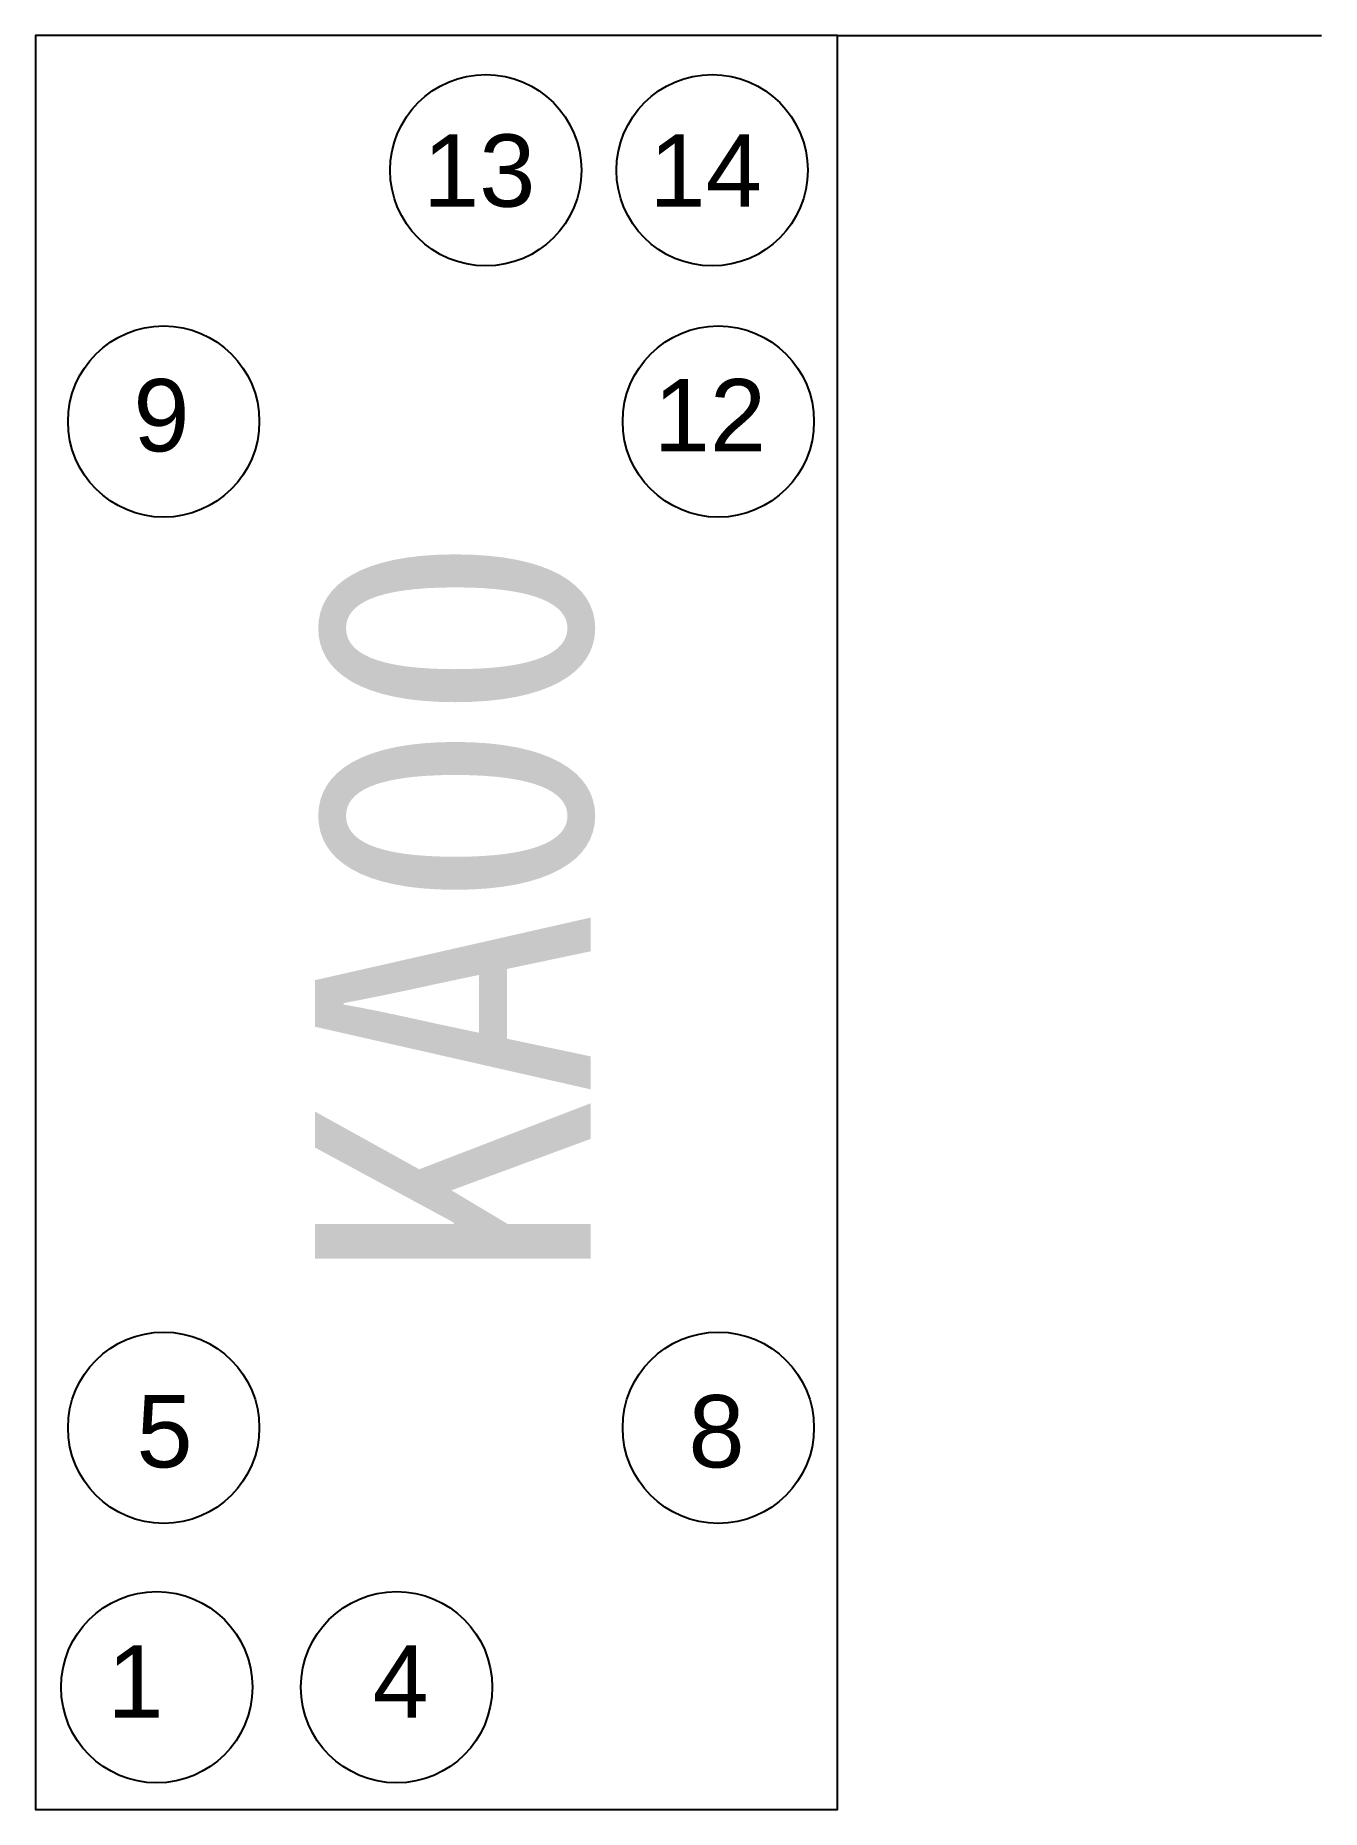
# Model space of a CAD drawing. Header units: millimetres. Extents: x -159 to 71007, y -220 to 29306.
# Drawn here: x 7726.4 to 7885.8, y 73.2 to 293.2 of the extents above.
import ezdxf

# ---------------------------------------------------------------- set-up
doc = ezdxf.new("R2010")
doc.units = ezdxf.units.MM
doc.styles.get("Standard").update_dxf_attribs({"font": 'arial.ttf'})

msp = doc.modelspace()

# ---------------------------------------------------------------- linework, layer by layer
msp.add_line((7825.85, 293.16), (7885.85, 293.16))
msp.add_lwpolyline([(7825.85, 293.16), (7726.4, 293.16), (7726.4, 73.16), (7825.85, 73.16)], close=True)
for centre in [(7782.23, 276.45), (7810.29, 276.45), (7742.29, 245.29), (7811.06, 245.29), (7742.29, 120.51), (7811.06, 120.51), (7741.43, 88.33), (7771.17, 88.33)]:
    msp.add_circle(centre, 11.86)

# ---------------------------------------------------------------- texts
at = {"char_height": 8.97, "attachment_point": 3}
for s, insert in [('13', (7788.38, 280.9)), ('14', (7816.45, 280.9)), ('9', (7745.5, 250.56)), ('12', (7816.98, 250.56)), ('5', (7745.88, 124.56)), ('8', (7814.32, 124.56)), ('1', (7742.28, 93.53)), ('4', (7775.16, 93.53))]:
    msp.add_mtext_dynamic_manual_height_columns(s, width=11.026, gutter_width=44.85, heights=[0], dxfattribs=dict(at, insert=insert))
at = {"insert": (7761.04, 138.23), "char_height": 34.1968, "attachment_point": 1, "rotation": 90}
msp.add_mtext_dynamic_manual_height_columns('{\\fSimSun|b0|i0|c134|p2;KA00}', width=74.444, gutter_width=170.98, heights=[0], dxfattribs=at)

doc.saveas('drawing.dxf')
